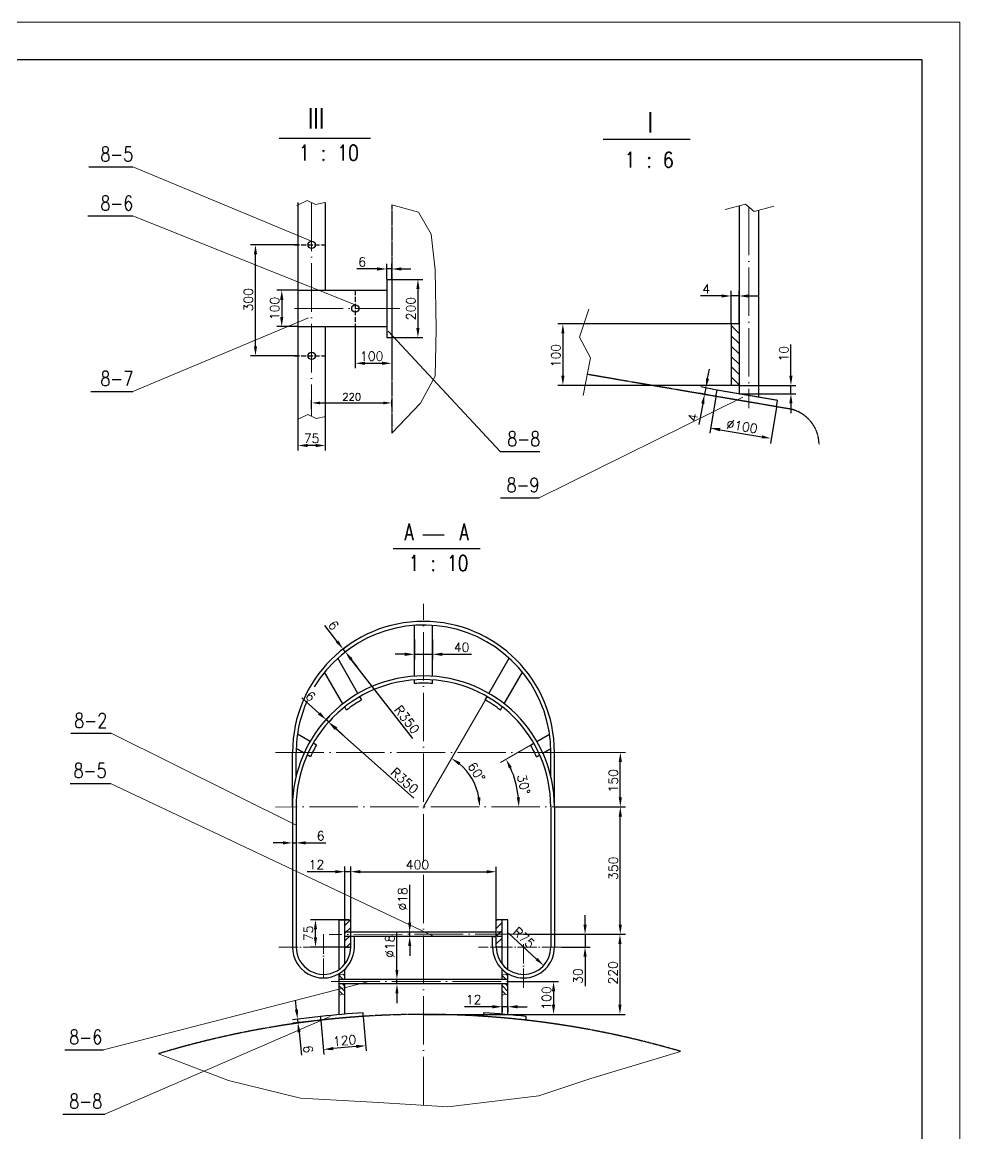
# Model space of a CAD drawing. Header units: inches. Extents: x 14786 to 39415, y 1343 to 18195.
# Drawn here: x 21155 to 25793, y 11410 to 16908 of the extents above; entities that cross this region are included whole.
import ezdxf
from ezdxf.enums import TextEntityAlignment as Align

# ---------------------------------------------------------------- set-up
doc = ezdxf.new("R2010")
doc.units = ezdxf.units.IN
doc.header["$MEASUREMENT"] = 0
for name, pattern in [('ACAD_ISO04W100', [30, 24, -3, 0, -3]), ('ACAD_ISO05W100', [33, 24, -3, 0, -3, 0, -3]), ('PHANTOM', [2.5, 1.25, -0.25, 0.25, -0.25, 0.25, -0.25])]:
    doc.linetypes.add(name, pattern=pattern)
for name, color, linetype in [('1', 1, 'ACAD_ISO05W100'), ('2', 3, 'Continuous'), ('4', 7, 'Continuous'), ('5', 6, 'PHANTOM')]:
    doc.layers.add(name, color=color, linetype=linetype)
doc.layers.add('TEXT', color=3, linetype='Continuous', lineweight=15)
doc.layers.add('图层1', color=1, linetype='ACAD_ISO04W100', lineweight=18)
doc.styles.add('HZ', font='TXT', dxfattribs={"width": 0.8, "bigfont": 'HZTXT'})
doc.styles.add('ROMANS', font='ROMANS', dxfattribs={"bigfont": 'HZTXT'})
doc.dimstyles.new('R30', dxfattribs={"dimscale": 30, "dimtxt": 1.2, "dimasz": 1.4, "dimexe": 0.5, "dimexo": 0, "dimgap": 0.4, "dimtad": 1, "dimdec": 0, "dimzin": 13, "dimdsep": 46, "dimtxsty": 'ROMANS', "dimcen": 30, "dimclrd": 1, "dimclre": 1, "dimclrt": 2, "dimadec": 0, "dimazin": 0, "dimtfac": 1, "dimtdec": 0, "dimtmove": 0, "dimatfit": 1, "dimfxl": 0, "dimtolj": 1, "dimtzin": 0, "dimarcsym": 0})
doc.dimstyles.get("Standard").update_dxf_attribs({"dimtxt": 1.8, "dimasz": 1.9, "dimexe": 1, "dimexo": 0.0625, "dimgap": 0.05, "dimtad": 1, "dimdec": 4, "dimzin": 0, "dimdsep": 46, "dimtxsty": 'ROMANS', "dimcen": 0.09, "dimclrd": 1, "dimclre": 1, "dimclrt": 2, "dimadec": 0, "dimazin": 0, "dimtfac": 1, "dimtdec": 4, "dimtofl": 0, "dimtmove": 0, "dimatfit": 3, "dimfxl": 0, "dimtolj": 1, "dimtzin": 0, "dimarcsym": 0})
pattern_1 = [(45, (12514.16, 1935.532), (-19.091883, 19.091883), [])]

# ---------------------------------------------------------------- blocks, each defined once
blk = doc.blocks.new('*D44')
at = {"layer": '4', "color": 1, "lineweight": -2}
for p, q in [((23559.5, 12162.5), (23808.8, 12162.5)), ((23783.8, 12115), (23783.8, 12048)), ((23685.5, 12000.5), (23808.8, 12000.5))]:
    blk.add_line(p, q, dxfattribs=at)
at = {"layer": '4', "color": 1}
for points in [[(23775.9, 12115), (23791.8, 12115), (23783.8, 12162.5)], [(23775.9, 12048), (23791.8, 12048), (23783.8, 12000.5)]]:
    blk.add_solid(points, dxfattribs=at)
at = {"layer": 'DEFPOINTS', "color": 0}
for p in [(23558, 12162.5), (23684, 12000.5), (23783.8, 12000.5)]:
    blk.add_point(p, dxfattribs=at)
at = {"layer": '4', "color": 2, "insert": (23748.8, 12081.5), "char_height": 45, "attachment_point": 5, "rotation": 90, "style": 'ROMANS'}
blk.add_mtext('\\A1;100', dxfattribs=at)
blk = doc.blocks.new('*D51')
at = {"layer": '4', "color": 1, "lineweight": -2}
blk.add_arc((23140.4, 13026.5), 277.9, 9.8224, 50.1934, dxfattribs=at)
at = {"layer": '4', "color": 1}
for points in [[(23313.7, 13233.5), (23322.8, 13246.4), (23279.3, 13267.1)], [(23422, 13074.6), (23406.3, 13073.2), (23418.2, 13026.6)]]:
    blk.add_solid(points, dxfattribs=at)
at = {"layer": 'DEFPOINTS', "color": 0}
for p in [(23446.3, 13556.4), (23401.5, 13121.6), (22407.9, 13026.3), (23140.4, 13026.5), (24016.1, 13026.7)]:
    blk.add_point(p, dxfattribs=at)
at = {"layer": '4', "color": 2, "insert": (23402.7, 13199.3), "char_height": 45, "attachment_point": 5, "rotation": 303.3754, "style": 'ROMANS'}
blk.add_mtext('\\A1;60°', dxfattribs=at)
blk = doc.blocks.new('*D52')
at = {"layer": '4', "color": 1, "lineweight": -2}
blk.add_arc((23140.4, 13026.5), 471.8, 5.7873, 24.2285, dxfattribs=at)
at = {"layer": '4', "color": 1}
for points in [[(23563.5, 13216.5), (23577.6, 13223.7), (23548.9, 13262.4)], [(23617.6, 13074.5), (23601.8, 13073.7), (23612.1, 13026.6)]]:
    blk.add_solid(points, dxfattribs=at)
at = {"layer": 'DEFPOINTS', "color": 0}
for p in [(23670.2, 13332.4), (23522, 13246.8), (23583.7, 13187.9), (22407.9, 13026.3), (24016.1, 13026.7)]:
    blk.add_point(p, dxfattribs=at)
at = {"layer": '4', "color": 2, "insert": (23636, 13137.9), "char_height": 45, "attachment_point": 5, "rotation": 282.6729, "style": 'ROMANS'}
blk.add_mtext('\\A1;30°', dxfattribs=at)
blk = doc.blocks.new('*D53')
at = {"layer": '4', "color": 1, "lineweight": -2}
for p, q in [((22841.7, 11989), (22856.8, 11820.7)), ((22632.9, 11970.3), (22648, 11802)), ((22807.3, 11841.4), (22693.1, 11831.1))]:
    blk.add_line(p, q, dxfattribs=at)
at = {"layer": '4', "color": 1}
for points in [[(22692.4, 11839), (22693.8, 11823.3), (22645.8, 11826.9)], [(22806.6, 11849.3), (22808, 11833.5), (22854.6, 11845.6)]]:
    blk.add_solid(points, dxfattribs=at)
at = {"layer": 'DEFPOINTS', "color": 0}
for p in [(22841.6, 11990.6), (22632.8, 11971.8), (22645.8, 11826.9)]:
    blk.add_point(p, dxfattribs=at)
at = {"layer": '4', "color": 2, "insert": (22750, 11871.4), "char_height": 45, "attachment_point": 5, "rotation": 5.1317, "style": 'ROMANS'}
blk.add_mtext('\\A1;120', dxfattribs=at)
blk = doc.blocks.new('*D54')
at = {"layer": '4', "color": 1, "lineweight": -2}
for p, q in [((22512, 12024.2), (22506.7, 12071.4)), ((22631.2, 11989.8), (22492.5, 11974.2)), ((22633.2, 11971.9), (22494.5, 11956.3)), ((22517.3, 11977), (22519.3, 11959.1)), ((22524.6, 11911.9), (22537.4, 11798.2))]:
    blk.add_line(p, q, dxfattribs=at)
at = {"layer": '4', "color": 1}
for points in [[(22519.9, 12025.1), (22504.2, 12023.3), (22517.3, 11977)], [(22532.5, 11912.8), (22516.8, 11911), (22519.3, 11959.1)]]:
    blk.add_solid(points, dxfattribs=at)
at = {"layer": 'DEFPOINTS', "color": 0}
for p in [(22632.8, 11989.9), (22519.3, 11959.1), (22634.8, 11972.1)]:
    blk.add_point(p, dxfattribs=at)
at = {"layer": '4', "color": 2, "insert": (22569.3, 11828.4), "char_height": 45, "attachment_point": 5, "rotation": 276.4124, "style": 'ROMANS'}
blk.add_mtext('\\A1;6', dxfattribs=at)
blk = doc.blocks.new('*D55')
at = {"layer": '4', "color": 1, "lineweight": -2}
for p, q in [((23009, 12220.7), (23009, 12406.8)), ((23038.3, 12173.2), (22984, 12173.2)), ((23038.3, 12151.6), (22984, 12151.6)), ((23009, 12151.6), (23009, 12173.2)), ((23009, 12104.1), (23009, 12056.6))]:
    blk.add_line(p, q, dxfattribs=at)
at = {"layer": '4', "color": 1}
for points in [[(23001.1, 12220.7), (23016.9, 12220.7), (23009, 12173.2)], [(23001.1, 12104.1), (23016.9, 12104.1), (23009, 12151.6)]]:
    blk.add_solid(points, dxfattribs=at)
at = {"layer": 'DEFPOINTS', "color": 0}
for p in [(23009, 12173.2), (23039.8, 12173.2), (23039.8, 12151.6)]:
    blk.add_point(p, dxfattribs=at)
at = {"layer": '4', "color": 2, "insert": (22974, 12337.5), "char_height": 45, "attachment_point": 5, "rotation": 90, "style": 'ROMANS'}
blk.add_mtext('\\A1;%%C18', dxfattribs=at)
blk = doc.blocks.new('*D56')
at = {"layer": '4', "color": 1, "lineweight": -2}
for p, q in [((23072.1, 12454.8), (23072.1, 12640.9)), ((23101.4, 12407.3), (23047.1, 12407.3)), ((23101.4, 12385.7), (23047.1, 12385.7)), ((23072.1, 12385.7), (23072.1, 12407.3)), ((23072.1, 12338.2), (23072.1, 12290.7))]:
    blk.add_line(p, q, dxfattribs=at)
at = {"layer": '4', "color": 1}
for points in [[(23064.2, 12454.8), (23080, 12454.8), (23072.1, 12407.3)], [(23064.2, 12338.2), (23080, 12338.2), (23072.1, 12385.7)]]:
    blk.add_solid(points, dxfattribs=at)
at = {"layer": 'DEFPOINTS', "color": 0}
for p in [(23072.1, 12407.3), (23103, 12407.3), (23103, 12385.7)]:
    blk.add_point(p, dxfattribs=at)
at = {"layer": '4', "color": 2, "insert": (23037.1, 12571.6), "char_height": 45, "attachment_point": 5, "rotation": 90, "style": 'ROMANS'}
blk.add_mtext('\\A1;%%C18', dxfattribs=at)
blk = doc.blocks.new('*D57')
at = {"layer": '4', "color": 1, "lineweight": -2}
for p, q in [((22771.6, 12468.6), (22581, 12468.7)), ((22606, 12381.2), (22606, 12421.2)), ((22771.5, 12333.6), (22581, 12333.7))]:
    blk.add_line(p, q, dxfattribs=at)
at = {"layer": '4', "color": 1}
for points in [[(22598.1, 12421.2), (22613.9, 12421.2), (22606, 12468.7)], [(22598.1, 12381.2), (22613.9, 12381.2), (22606, 12333.7)]]:
    blk.add_solid(points, dxfattribs=at)
at = {"layer": 'DEFPOINTS', "color": 0}
for p in [(22606, 12468.7), (22773.2, 12468.6), (22773.1, 12333.6)]:
    blk.add_point(p, dxfattribs=at)
at = {"layer": '4', "color": 2, "insert": (22571, 12401.3), "char_height": 45, "attachment_point": 5, "rotation": 89.9614, "style": 'ROMANS'}
blk.add_mtext('\\A1;75', dxfattribs=at)
blk = doc.blocks.new('*D59')
at = {"layer": '4', "color": 1, "lineweight": -2}
for p, q in [((23481.7, 12038.3), (23342.7, 12038.3)), ((23529.2, 12040.1), (23529.2, 12013.3)), ((23558, 12038.3), (23529.2, 12038.3)), ((23558, 12037.2), (23558, 12013.3)), ((23605.5, 12038.3), (23653, 12038.3))]:
    blk.add_line(p, q, dxfattribs=at)
at = {"layer": '4', "color": 1}
for points in [[(23481.7, 12046.2), (23481.7, 12030.4), (23529.2, 12038.3)], [(23605.5, 12046.2), (23605.5, 12030.4), (23558, 12038.3)]]:
    blk.add_solid(points, dxfattribs=at)
at = {"layer": 'DEFPOINTS', "color": 0}
for p in [(23529.2, 12041.6), (23529.2, 12038.3), (23558, 12038.8)]:
    blk.add_point(p, dxfattribs=at)
at = {"layer": '4', "color": 2, "insert": (23388.5, 12073.3), "char_height": 45, "attachment_point": 5, "style": 'ROMANS'}
blk.add_mtext('\\A1;12', dxfattribs=at)
blk = doc.blocks.new('*D60')
at = {"layer": '4', "color": 1, "lineweight": -2}
for p, q in [((22713.3, 13845.4), (22651.7, 13924.6)), ((22753.5, 13793.7), (22742.5, 13807.9)), ((22743.7, 13808.9), (22762.2, 13823.3)), ((22754.7, 13794.7), (22773.2, 13809.1)), ((22782.7, 13756.2), (22811.9, 13718.7))]:
    blk.add_line(p, q, dxfattribs=at)
at = {"layer": '4', "color": 1}
for points in [[(22719.5, 13850.3), (22707, 13840.5), (22742.5, 13807.9)], [(22788.9, 13761.1), (22776.4, 13751.3), (22753.5, 13793.7)]]:
    blk.add_solid(points, dxfattribs=at)
at = {"layer": 'DEFPOINTS', "color": 0}
for p in [(22742.5, 13807.9), (22742.5, 13807.9), (22753.5, 13793.7)]:
    blk.add_point(p, dxfattribs=at)
at = {"layer": '4', "color": 2, "insert": (22695.5, 13925.2), "char_height": 45, "attachment_point": 5, "rotation": 307.887, "style": 'ROMANS'}
blk.add_mtext('\\A1;6', dxfattribs=at)
blk = doc.blocks.new('*D61')
at = {"layer": '4', "color": 1, "lineweight": -2}
for p, q in [((22624.1, 13489.3), (22538.9, 13565.5)), ((22660.6, 13458.7), (22676.2, 13476.2)), ((22672.9, 13445.6), (22659.5, 13457.6)), ((22674, 13446.7), (22689.6, 13464.2)), ((22708.3, 13413.9), (22743.7, 13382.2))]:
    blk.add_line(p, q, dxfattribs=at)
at = {"layer": '4', "color": 1}
for points in [[(22629.4, 13495.2), (22618.8, 13483.4), (22659.5, 13457.6)], [(22713.6, 13419.8), (22703.1, 13408), (22672.9, 13445.6)]]:
    blk.add_solid(points, dxfattribs=at)
at = {"layer": 'DEFPOINTS', "color": 0}
for p in [(22659.5, 13457.6), (22659.5, 13457.6), (22672.9, 13445.6)]:
    blk.add_point(p, dxfattribs=at)
at = {"layer": '4', "color": 2, "insert": (22581.9, 13574), "char_height": 45, "attachment_point": 5, "rotation": 318.1746, "style": 'ROMANS'}
blk.add_mtext('\\A1;6', dxfattribs=at)
blk = doc.blocks.new('*D62')
at = {"layer": '4', "color": 1, "lineweight": -2}
blk.add_line((23087.1, 13365.1), (22783, 13756.5), dxfattribs=at)
at = {"layer": '4', "color": 1}
blk.add_solid([(22789.3, 13761.3), (22776.8, 13751.6), (22753.9, 13794)], dxfattribs=at)
at = {"layer": 'DEFPOINTS', "color": 0}
for p in [(22753.9, 13794), (23140.4, 13296.5)]:
    blk.add_point(p, dxfattribs=at)
at = {"layer": '4', "color": 2, "insert": (23058.5, 13459), "char_height": 45, "attachment_point": 5, "rotation": 307.848, "style": 'ROMANS'}
blk.add_mtext('\\A1;R350', dxfattribs=at)
blk = doc.blocks.new('*D25')
at = {"layer": '4', "color": 1, "lineweight": -2}
for p, q in [((23095.4, 13855.4), (23095.4, 13756.6)), ((23185.4, 13855.4), (23185.4, 13756.6)), ((23047.9, 13781.6), (23000.4, 13781.6)), ((23095.4, 13781.6), (23185.4, 13781.6)), ((23232.9, 13781.6), (23378.3, 13781.6))]:
    blk.add_line(p, q, dxfattribs=at)
at = {"layer": '4', "color": 1}
for points in [[(23047.9, 13789.5), (23047.9, 13773.6), (23095.4, 13781.6)], [(23232.9, 13789.5), (23232.9, 13773.6), (23185.4, 13781.6)]]:
    blk.add_solid(points, dxfattribs=at)
at = {"layer": 'DEFPOINTS', "color": 0}
for p in [(23095.4, 13856.9), (23185.4, 13856.9), (23185.4, 13781.6)]:
    blk.add_point(p, dxfattribs=at)
at = {"layer": '4', "color": 2, "insert": (23329.3, 13816.6), "char_height": 45, "attachment_point": 5, "style": 'ROMANS'}
blk.add_mtext('\\A1;40', dxfattribs=at)
blk = doc.blocks.new('*D26')
at = {"layer": '4', "color": 1, "lineweight": -2}
blk.add_line((23092.1, 13069.6), (22705.6, 13414.2), dxfattribs=at)
at = {"layer": '4', "color": 1}
blk.add_solid([(22710.9, 13420.1), (22700.4, 13408.3), (22670.2, 13445.8)], dxfattribs=at)
at = {"layer": 'DEFPOINTS', "color": 0}
for p in [(22670.2, 13445.8), (23140.4, 13026.5)]:
    blk.add_point(p, dxfattribs=at)
at = {"layer": '4', "color": 2, "insert": (23046.9, 13156.8), "char_height": 45, "attachment_point": 5, "rotation": 318.2726, "style": 'ROMANS'}
blk.add_mtext('\\A1;R350', dxfattribs=at)
blk = doc.blocks.new('*D27')
at = {"layer": '4', "color": 1, "lineweight": -2}
for p, q in [((22492.1, 12867.8), (22492.1, 12823.8)), ((22510.1, 12867.8), (22510.1, 12823.8)), ((22444.6, 12848.8), (22397.1, 12848.8)), ((22492.1, 12848.8), (22510.1, 12848.8)), ((22557.6, 12848.9), (22658, 12848.9))]:
    blk.add_line(p, q, dxfattribs=at)
at = {"layer": '4', "color": 1}
for points in [[(22444.6, 12856.7), (22444.6, 12840.9), (22492.1, 12848.8)], [(22557.6, 12856.8), (22557.6, 12840.9), (22510.1, 12848.8)]]:
    blk.add_solid(points, dxfattribs=at)
at = {"layer": 'DEFPOINTS', "color": 0}
for p in [(22492.1, 12869.4), (22510.1, 12869.4), (22510.1, 12848.8)]:
    blk.add_point(p, dxfattribs=at)
at = {"layer": '4', "color": 2, "insert": (22631.5, 12883.9), "char_height": 45, "attachment_point": 5, "rotation": 0.0158, "style": 'ROMANS'}
blk.add_mtext('\\A1;6', dxfattribs=at)
blk = doc.blocks.new('*D28')
at = {"layer": '4', "color": 1, "lineweight": -2}
blk.add_line((23561.3, 12401.8), (23699.8, 12274.4), dxfattribs=at)
at = {"layer": '4', "color": 1}
blk.add_solid([(23705.2, 12280.3), (23694.5, 12268.6), (23734.8, 12242.3)], dxfattribs=at)
at = {"layer": 'DEFPOINTS', "color": 0}
for p in [(23635.4, 12333.6), (23734.8, 12242.3)]:
    blk.add_point(p, dxfattribs=at)
at = {"layer": '4', "color": 2, "insert": (23636.7, 12380), "char_height": 45, "attachment_point": 5, "rotation": 317.424, "style": 'ROMANS'}
blk.add_mtext('\\A1;R75', dxfattribs=at)
blk = doc.blocks.new('*D29')
at = {"layer": '4', "color": 1, "lineweight": -2}
for p, q in [((23939.7, 12444.1), (23939.7, 12491.6)), ((23808, 12396.6), (23964.7, 12396.6)), ((23939.7, 12396.6), (23939.7, 12333.6)), ((23823, 12333.6), (23964.7, 12333.6)), ((23939.7, 12286.1), (23939.7, 12140.8))]:
    blk.add_line(p, q, dxfattribs=at)
at = {"layer": '4', "color": 1}
for points in [[(23931.8, 12444.1), (23947.6, 12444.1), (23939.7, 12396.6)], [(23931.8, 12286.1), (23947.6, 12286.1), (23939.7, 12333.6)]]:
    blk.add_solid(points, dxfattribs=at)
at = {"layer": 'DEFPOINTS', "color": 0}
for p in [(23806.4, 12396.6), (23939.7, 12396.6), (23821.4, 12333.6)]:
    blk.add_point(p, dxfattribs=at)
at = {"layer": '4', "color": 2, "insert": (23904.7, 12189.7), "char_height": 45, "attachment_point": 5, "rotation": 90, "style": 'ROMANS'}
blk.add_mtext('\\A1;30', dxfattribs=at)
blk = doc.blocks.new('*D30')
at = {"layer": '4', "color": 1, "lineweight": -2}
for p, q in [((22780.4, 12470.2), (22780.4, 12731)), ((22827.9, 12706), (23452.9, 12706)), ((23500.4, 12470.2), (23500.4, 12731))]:
    blk.add_line(p, q, dxfattribs=at)
at = {"layer": '4', "color": 1}
for points in [[(22827.9, 12713.9), (22827.9, 12698.1), (22780.4, 12706)], [(23452.9, 12713.9), (23452.9, 12698.1), (23500.4, 12706)]]:
    blk.add_solid(points, dxfattribs=at)
at = {"layer": 'DEFPOINTS', "color": 0}
for p in [(23500.4, 12706), (22780.4, 12468.6), (23500.4, 12468.6)]:
    blk.add_point(p, dxfattribs=at)
at = {"layer": '4', "color": 2, "insert": (23110.7, 12741), "char_height": 45, "attachment_point": 5, "style": 'ROMANS'}
blk.add_mtext('\\A1;400', dxfattribs=at)
blk = doc.blocks.new('*D31')
at = {"layer": '4', "color": 1, "lineweight": -2}
for p, q in [((22704.1, 12706.2), (22565.2, 12706.2)), ((22751.6, 12470.2), (22751.6, 12731.2)), ((22780.4, 12706.2), (22751.6, 12706.2)), ((22780.4, 12470.2), (22780.4, 12731.2)), ((22827.9, 12706.2), (22875.4, 12706.2))]:
    blk.add_line(p, q, dxfattribs=at)
at = {"layer": '4', "color": 1}
for points in [[(22704.1, 12714.1), (22704.1, 12698.3), (22751.6, 12706.2)], [(22827.9, 12714.1), (22827.9, 12698.3), (22780.4, 12706.2)]]:
    blk.add_solid(points, dxfattribs=at)
at = {"layer": 'DEFPOINTS', "color": 0}
for p in [(22751.6, 12706.2), (22751.6, 12468.6), (22780.4, 12468.6)]:
    blk.add_point(p, dxfattribs=at)
at = {"layer": '4', "color": 2, "insert": (22610.9, 12741.2), "char_height": 45, "attachment_point": 5, "rotation": 359.996, "style": 'ROMANS'}
blk.add_mtext('\\A1;12', dxfattribs=at)
blk = doc.blocks.new('*D32')
at = {"layer": '4', "color": 1, "lineweight": -2}
for p, q in [((23823.1, 13296.8), (24139.1, 13296.7)), ((24114, 13074.2), (24114, 13249.2)), ((23823, 13026.8), (24139, 13026.7))]:
    blk.add_line(p, q, dxfattribs=at)
at = {"layer": '4', "color": 1}
for points in [[(24106.1, 13249.2), (24122, 13249.2), (24114.1, 13296.7)], [(24106.1, 13074.2), (24121.9, 13074.2), (24114, 13026.7)]]:
    blk.add_solid(points, dxfattribs=at)
at = {"layer": 'DEFPOINTS', "color": 0}
for p in [(23821.5, 13296.8), (24114.1, 13296.7), (23821.4, 13026.8)]:
    blk.add_point(p, dxfattribs=at)
at = {"layer": '4', "color": 2, "insert": (24079, 13156), "char_height": 45, "attachment_point": 5, "rotation": 89.9807, "style": 'ROMANS'}
blk.add_mtext('\\A1;150', dxfattribs=at)
blk = doc.blocks.new('*D33')
at = {"layer": '4', "color": 1, "lineweight": -2}
for p, q in [((23637, 12396.6), (24137.3, 12396.6)), ((24112.3, 12349.1), (24112.3, 12048)), ((23141.9, 12000.5), (24137.3, 12000.5))]:
    blk.add_line(p, q, dxfattribs=at)
at = {"layer": '4', "color": 1}
for points in [[(24104.4, 12349.1), (24120.2, 12349.1), (24112.3, 12396.6)], [(24104.4, 12048), (24120.2, 12048), (24112.3, 12000.5)]]:
    blk.add_solid(points, dxfattribs=at)
at = {"layer": 'DEFPOINTS', "color": 0}
for p in [(23635.4, 12396.6), (23140.4, 12000.5), (24112.3, 12000.5)]:
    blk.add_point(p, dxfattribs=at)
at = {"layer": '4', "color": 2, "insert": (24077.3, 12206.1), "char_height": 45, "attachment_point": 5, "rotation": 90, "style": 'ROMANS'}
blk.add_mtext('\\A1;220', dxfattribs=at)
blk = doc.blocks.new('*D34')
at = {"layer": '4', "color": 1, "lineweight": -2}
for p, q in [((23790, 13026.7), (24139, 13026.7)), ((24114, 12444.1), (24114, 12979.2)), ((23637, 12396.6), (24139, 12396.6))]:
    blk.add_line(p, q, dxfattribs=at)
at = {"layer": '4', "color": 1}
for points in [[(24106, 12979.2), (24121.9, 12979.2), (24114, 13026.7)], [(24106, 12444.1), (24121.9, 12444.1), (24114, 12396.6)]]:
    blk.add_solid(points, dxfattribs=at)
at = {"layer": 'DEFPOINTS', "color": 0}
for p in [(23788.4, 13026.7), (24114, 13026.7), (23635.4, 12396.6)]:
    blk.add_point(p, dxfattribs=at)
at = {"layer": '4', "color": 2, "insert": (24079, 12723), "char_height": 45, "attachment_point": 5, "rotation": 90, "style": 'ROMANS'}
blk.add_mtext('\\A1;350', dxfattribs=at)
blk = doc.blocks.new('*D35')
at = {"layer": '4', "color": 1, "lineweight": -2}
for p, q in [((22517.8, 15807), (22284.2, 15807)), ((22309.2, 15305.8), (22309.2, 15759.5)), ((22517.8, 15258.3), (22284.2, 15258.3))]:
    blk.add_line(p, q, dxfattribs=at)
at = {"layer": '4', "color": 1}
for points in [[(22301.3, 15759.5), (22317.1, 15759.5), (22309.2, 15807)], [(22301.3, 15305.8), (22317.1, 15305.8), (22309.2, 15258.3)]]:
    blk.add_solid(points, dxfattribs=at)
at = {"layer": 'DEFPOINTS', "color": 0}
for p in [(22309.2, 15807), (22519.4, 15807), (22519.4, 15258.3)]:
    blk.add_point(p, dxfattribs=at)
at = {"layer": '4', "color": 2, "insert": (22274.2, 15535.4), "char_height": 45, "attachment_point": 5, "rotation": 90, "style": 'ROMANS'}
blk.add_mtext('\\A1;300', dxfattribs=at)
blk = doc.blocks.new('*D36')
at = {"layer": '4', "color": 1, "lineweight": -2}
for p, q in [((22803.1, 15400.7), (22803.1, 15196.3)), ((22983.1, 15346.7), (22983.1, 15196.3)), ((22850.6, 15221.3), (22935.6, 15221.3))]:
    blk.add_line(p, q, dxfattribs=at)
at = {"layer": '4', "color": 1}
for points in [[(22850.6, 15229.2), (22850.6, 15213.3), (22803.1, 15221.3)], [(22935.6, 15229.2), (22935.6, 15213.3), (22983.1, 15221.3)]]:
    blk.add_solid(points, dxfattribs=at)
at = {"layer": 'DEFPOINTS', "color": 0}
for p in [(22803.1, 15402.3), (22983.1, 15348.3), (22983.1, 15221.3)]:
    blk.add_point(p, dxfattribs=at)
at = {"layer": '4', "color": 2, "insert": (22884.2, 15256.3), "char_height": 45, "attachment_point": 5, "style": 'ROMANS'}
blk.add_mtext('\\A1;100', dxfattribs=at)
blk = doc.blocks.new('*D37')
at = {"layer": '4', "color": 1, "lineweight": -2}
for p, q in [((22984.6, 15636.3), (23137.8, 15636.3)), ((23112.8, 15588.8), (23112.8, 15395.8)), ((22984.6, 15348.3), (23137.8, 15348.3))]:
    blk.add_line(p, q, dxfattribs=at)
at = {"layer": '4', "color": 1}
for points in [[(23104.9, 15588.8), (23120.7, 15588.8), (23112.8, 15636.3)], [(23104.9, 15395.8), (23120.7, 15395.8), (23112.8, 15348.3)]]:
    blk.add_solid(points, dxfattribs=at)
at = {"layer": 'DEFPOINTS', "color": 0}
for p in [(22983.1, 15636.3), (22983.1, 15348.3), (23112.8, 15348.3)]:
    blk.add_point(p, dxfattribs=at)
at = {"layer": '4', "color": 2, "insert": (23077.8, 15491.9), "char_height": 45, "attachment_point": 5, "rotation": 90, "style": 'ROMANS'}
blk.add_mtext('\\A1;200', dxfattribs=at)
blk = doc.blocks.new('*D38')
at = {"layer": '4', "color": 1, "lineweight": -2}
for p, q in [((22911.1, 15687.7), (22810.7, 15687.7)), ((22958.6, 15637.9), (22958.6, 15712.7)), ((22983.1, 15687.7), (22958.6, 15687.7)), ((22983.1, 15637.9), (22983.1, 15712.7)), ((23030.6, 15687.7), (23078.1, 15687.7))]:
    blk.add_line(p, q, dxfattribs=at)
at = {"layer": '4', "color": 1}
for points in [[(22911.1, 15695.6), (22911.1, 15679.8), (22958.6, 15687.7)], [(23030.6, 15695.6), (23030.6, 15679.8), (22983.1, 15687.7)]]:
    blk.add_solid(points, dxfattribs=at)
at = {"layer": 'DEFPOINTS', "color": 0}
for p in [(22958.6, 15687.7), (22958.6, 15636.3), (22983.1, 15636.3)]:
    blk.add_point(p, dxfattribs=at)
at = {"layer": '4', "color": 2, "insert": (22837.1, 15722.7), "char_height": 45, "attachment_point": 5, "style": 'ROMANS'}
blk.add_mtext('\\A1;6', dxfattribs=at)
blk = doc.blocks.new('*D39')
at = {"layer": '4', "color": 1, "lineweight": -2}
for p, q in [((22654.7, 14956.1), (22654.7, 14789.4)), ((22519.4, 14942.1), (22519.4, 14789.4)), ((22607.2, 14814.4), (22566.9, 14814.4))]:
    blk.add_line(p, q, dxfattribs=at)
at = {"layer": '4', "color": 1}
for points in [[(22566.9, 14822.4), (22566.9, 14806.5), (22519.4, 14814.4)], [(22607.2, 14822.4), (22607.2, 14806.5), (22654.7, 14814.4)]]:
    blk.add_solid(points, dxfattribs=at)
at = {"layer": 'DEFPOINTS', "color": 0}
for p in [(22654.7, 14957.7), (22519.4, 14943.7), (22519.4, 14814.4)]:
    blk.add_point(p, dxfattribs=at)
at = {"layer": '4', "color": 2, "insert": (22587.1, 14849.4), "char_height": 45, "attachment_point": 5, "style": 'ROMANS'}
blk.add_mtext('\\A1;75', dxfattribs=at)
blk = doc.blocks.new('*D40')
at = {"layer": '4', "color": 1, "lineweight": -2}
for p, q in [((22517.8, 15582.3), (22414.1, 15582.3)), ((22439.1, 15534.8), (22439.1, 15449.8)), ((22517.8, 15402.3), (22414.1, 15402.3))]:
    blk.add_line(p, q, dxfattribs=at)
at = {"layer": '4', "color": 1}
for points in [[(22431.2, 15534.8), (22447, 15534.8), (22439.1, 15582.3)], [(22431.2, 15449.8), (22447, 15449.8), (22439.1, 15402.3)]]:
    blk.add_solid(points, dxfattribs=at)
at = {"layer": 'DEFPOINTS', "color": 0}
for p in [(22519.4, 15582.3), (22439.1, 15402.3), (22519.4, 15402.3)]:
    blk.add_point(p, dxfattribs=at)
at = {"layer": '4', "color": 2, "insert": (22404.1, 15492.3), "char_height": 45, "attachment_point": 5, "rotation": 90, "style": 'ROMANS'}
blk.add_mtext('\\A1;100', dxfattribs=at)
blk = doc.blocks.new('*D9')
at = {"layer": '4', "color": 1, "lineweight": -2}
for p, q in [((24958, 15159.1), (24958, 15314.2)), ((24702.9, 15111.6), (24983, 15111.6)), ((24702.9, 15069.9), (24983, 15069.9)), ((24958, 15069.9), (24958, 15111.6)), ((24958, 15022.4), (24958, 14974.9))]:
    blk.add_line(p, q, dxfattribs=at)
at = {"layer": '4', "color": 1}
for points in [[(24950.1, 15159.1), (24965.9, 15159.1), (24958, 15111.6)], [(24950.1, 15022.4), (24965.9, 15022.4), (24958, 15069.9)]]:
    blk.add_solid(points, dxfattribs=at)
at = {"layer": 'DEFPOINTS', "color": 0}
for p in [(24701.3, 15111.6), (24701.3, 15069.9), (24958, 15111.6)]:
    blk.add_point(p, dxfattribs=at)
at = {"layer": '4', "color": 2, "insert": (24923, 15268.5), "char_height": 45, "attachment_point": 5, "rotation": 90, "style": 'ROMANS'}
blk.add_mtext('\\A1;10', dxfattribs=at)
blk = doc.blocks.new('*D10')
at = {"layer": '4', "color": 1, "lineweight": -2}
for p, q in [((24662.3, 15417.5), (24662.3, 15579.1)), ((24701.3, 15417.5), (24701.3, 15579.1)), ((24614.8, 15554.1), (24510.2, 15554.1)), ((24701.3, 15554.1), (24662.3, 15554.1)), ((24748.8, 15554.1), (24796.3, 15554.1))]:
    blk.add_line(p, q, dxfattribs=at)
at = {"layer": '4', "color": 1}
for points in [[(24614.8, 15562), (24614.8, 15546.1), (24662.3, 15554.1)], [(24748.8, 15562), (24748.8, 15546.1), (24701.3, 15554.1)]]:
    blk.add_solid(points, dxfattribs=at)
at = {"layer": 'DEFPOINTS', "color": 0}
for p in [(24662.3, 15554.1), (24662.3, 15416), (24701.3, 15416)]:
    blk.add_point(p, dxfattribs=at)
at = {"layer": '4', "color": 2, "insert": (24538.8, 15589.1), "char_height": 45, "attachment_point": 5, "style": 'ROMANS'}
blk.add_mtext('\\A1;4', dxfattribs=at)
blk = doc.blocks.new('*D11')
at = {"layer": '4', "color": 1, "lineweight": -2}
for p, q in [((24587.1, 15055.8), (24556.3, 14875.8)), ((24887.1, 15004.4), (24856.3, 14824.5)), ((24607.3, 14892.5), (24813.7, 14857.2))]:
    blk.add_line(p, q, dxfattribs=at)
at = {"layer": '4', "color": 1}
for points in [[(24608.7, 14900.3), (24606, 14884.7), (24560.5, 14900.5)], [(24815, 14865), (24812.3, 14849.4), (24860.5, 14849.2)]]:
    blk.add_solid(points, dxfattribs=at)
at = {"layer": 'DEFPOINTS', "color": 0}
for p in [(24587.3, 15057.3), (24887.3, 15006), (24860.5, 14849.2)]:
    blk.add_point(p, dxfattribs=at)
at = {"layer": '4', "color": 2, "insert": (24716.4, 14909.3), "char_height": 45, "attachment_point": 5, "rotation": 350.2938, "style": 'ROMANS'}
blk.add_mtext('\\A1;%%C100', dxfattribs=at)
blk = doc.blocks.new('*D12')
at = {"layer": '4', "color": 1, "lineweight": -2}
for p, q in [((24545.7, 15145.9), (24554.6, 15192.5)), ((24585.8, 15057.6), (24506.3, 15072.8)), ((24591.7, 15088.7), (24512.2, 15103.9)), ((24536.8, 15099.2), (24530.9, 15068.1)), ((24521.9, 15021.4), (24502.3, 14918.6))]:
    blk.add_line(p, q, dxfattribs=at)
at = {"layer": '4', "color": 1}
for points in [[(24537.9, 15147.4), (24553.5, 15144.4), (24536.8, 15099.2)], [(24514.2, 15022.9), (24529.7, 15019.9), (24530.9, 15068.1)]]:
    blk.add_solid(points, dxfattribs=at)
at = {"layer": 'DEFPOINTS', "color": 0}
for p in [(24530.9, 15068.1), (24593.3, 15088.4), (24587.3, 15057.3)]:
    blk.add_point(p, dxfattribs=at)
at = {"layer": '4', "color": 2, "insert": (24473.3, 14953.3), "char_height": 45, "attachment_point": 5, "rotation": 79.1903, "style": 'ROMANS'}
blk.add_mtext('\\A1;4', dxfattribs=at)
blk = doc.blocks.new('*D13')
at = {"layer": '4', "color": 1, "lineweight": -2}
for p, q in [((23932.2, 15416), (23805, 15416)), ((23830, 15368.5), (23830, 15159.1)), ((23938.3, 15111.6), (23805, 15111.6))]:
    blk.add_line(p, q, dxfattribs=at)
at = {"layer": '4', "color": 1}
for points in [[(23822.1, 15368.5), (23837.9, 15368.5), (23830, 15416)], [(23822.1, 15159.1), (23837.9, 15159.1), (23830, 15111.6)]]:
    blk.add_solid(points, dxfattribs=at)
at = {"layer": 'DEFPOINTS', "color": 0}
for p in [(23933.8, 15416), (23830, 15111.6), (23939.9, 15111.6)]:
    blk.add_point(p, dxfattribs=at)
at = {"layer": '4', "color": 2, "insert": (23795, 15259.2), "char_height": 45, "attachment_point": 5, "rotation": 90, "style": 'ROMANS'}
blk.add_mtext('\\A1;100', dxfattribs=at)
blk = doc.blocks.new('*D108')
at = {"color": 1, "lineweight": -2}
for p, q in [((22587.1, 14994.5), (22587.1, 15039.9)), ((22629.1, 15024.9), (22941.1, 15024.9)), ((22983.1, 15007.8), (22983.1, 15039.9))]:
    blk.add_line(p, q, dxfattribs=at)
at = {"color": 1}
for points in [[(22629.1, 15031.9), (22629.1, 15017.9), (22587.1, 15024.9)], [(22941.1, 15031.9), (22941.1, 15017.9), (22983.1, 15024.9)]]:
    blk.add_solid(points, dxfattribs=at)
at = {"layer": 'DEFPOINTS', "color": 0}
for p in [(22983.1, 15024.9), (22587.1, 14994.5), (22983.1, 15007.8)]:
    blk.add_point(p, dxfattribs=at)
at = {"color": 2, "insert": (22785.1, 15054.9), "char_height": 36, "attachment_point": 5, "style": 'ROMANS'}
blk.add_mtext('\\A1;220', dxfattribs=at)

msp = doc.modelspace()

# ---------------------------------------------------------------- hatches: boundary and pattern name
at = {"layer": 'TEXT'}
h = msp.add_hatch(dxfattribs=at)
h.set_pattern_fill('ANSI31', color=256, scale=288, angle=90, style=0)
h.set_pattern_definition([(135, (13473.963, 3177.192), (-25.455844, -25.455844), [])])
h.paths.add_polyline_path([(24662.3, 15111.6), (24701.3, 15111.6), (24701.3, 15416), (24662.3, 15416)])
h = msp.add_hatch(dxfattribs=at)
h.set_pattern_fill('ANSI31', color=256, scale=216, style=0)
h.set_pattern_definition(pattern_1)
h.paths.add_polyline_path([(22780.4, 12468.6), (22751.6, 12468.6), (22751.6, 12396.4), (22780.4, 12396.4)])
h.paths.add_polyline_path([(22780.4, 12396.4), (22751.6, 12396.4), (22751.6, 12333.6), (22780.4, 12333.6)])
h = msp.add_hatch(dxfattribs=at)
h.set_pattern_fill('ANSI31', color=256, scale=216, style=0)
h.set_pattern_definition(pattern_1)
h.paths.add_polyline_path([(23500.4, 12396.6), (23529.2, 12396.6), (23529.2, 12468.6), (23500.4, 12468.6)])
h.paths.add_polyline_path([(23529.2, 12396.6), (23500.4, 12396.6), (23500.4, 12333.6), (23529.2, 12333.6)])
h = msp.add_hatch(dxfattribs=at)
h.set_pattern_fill('ANSI31', color=256, scale=144, angle=90, style=0)
h.set_pattern_definition([(135, (12514.16, 1935.532), (-12.727922, -12.727922), [])])
h.paths.add_polyline_path([(22751.6, 12173.1), (22751.6, 12196.6), (22738.6, 12199.8), (22722.8, 12192.8), (22722.8, 12173.1)])
h.paths.add_polyline_path([(22722.8, 12097.6), (22729.6, 12096.6), (22738.6, 12100.6), (22751.6, 12097.4), (22751.6, 12151.5), (22722.8, 12151.5)])
h = msp.add_hatch(dxfattribs=at)
h.set_pattern_fill('ANSI31', color=256, scale=144, angle=90, style=0)
h.set_pattern_definition([(135, (13320.56, 1935.748), (-12.727922, -12.727922), [])])
h.paths.add_polyline_path([(23558, 12196.8), (23545, 12200), (23536, 12196), (23529.2, 12197), (23529.2, 12173.3), (23558, 12173.3)])
h.paths.add_polyline_path([(23558, 12151.7), (23529.2, 12151.7), (23529.2, 12097.9), (23536, 12096.9), (23545, 12100.8), (23558, 12097.7)])

# ---------------------------------------------------------------- linework, layer by layer
for p, q in [((25608.1, 16722.9), (15249.7, 16722.9)), ((25608.1, 1528), (25608.1, 16722.9)), ((22983.1, 15636.3), (22983.1, 15348.3))]:
    msp.add_line(p, q)
at = {"layer": '1'}
for p, q in [((22502.2, 15807), (22654.7, 15807)), ((22803.1, 15582.3), (22803.1, 15402.3)), ((22502.2, 15258.3), (22654.7, 15258.3)), ((22778.3, 12407.2), (22751.6, 12407.2)), ((22778.3, 12385.6), (22751.6, 12385.6)), ((23529.2, 12407.4), (23502.9, 12407.4)), ((23529.2, 12385.8), (23502.9, 12385.8))]:
    msp.add_line(p, q, dxfattribs=at)
at = {"layer": '2'}
msp.add_line((22798.4, 12385.4), (22780.4, 12385.4), dxfattribs=at)
at = {"layer": '4', "linetype": 'Continuous'}
for p, q in [((22426.6, 16334.3), (22878.8, 16334.3)), ((24029, 16330), (24460, 16330)), ((22519.4, 16016.2), (22519.4, 14943.7)), ((22654.7, 16016.2), (22654.7, 15582.3)), ((24701.3, 16000.1), (24701.3, 15069.9)), ((24797.3, 15978.2), (24797.3, 15054.3)), ((22958.6, 15636.3), (22983.1, 15636.3)), ((22958.6, 15636.3), (22958.6, 15348.3)), ((22983.1, 15636.3), (22983.1, 15348.3)), ((22519.4, 15582.3), (22958.6, 15582.3)), ((22519.4, 15402.3), (22958.6, 15402.3)), ((22654.7, 15402.3), (22654.7, 14957.4)), ((24701.3, 15416), (23933.8, 15416)), ((24662.3, 15416), (24662.3, 15111.6)), ((22958.6, 15348.3), (22983.1, 15348.3)), ((24701.3, 15111.6), (23939.9, 15111.6)), ((24587.3, 15057.3), (24593.3, 15088.4)), ((24891.6, 15037.4), (24591.6, 15088.7)), ((24887.3, 15038.1), (24593.3, 15088.4)), ((24887.3, 15006), (24587.3, 15057.3)), ((24887.3, 15006), (24891.6, 15037.4)), ((23137.6, 14372.7), (23241.8, 14372.7)), ((22990.1, 14304.4), (23421.2, 14304.4)), ((23095.4, 13672.9), (23095.4, 13924.9)), ((23185.4, 13672.9), (23185.4, 13924.9)), ((22816.3, 13587.7), (22715.8, 13761.9)), ((23464.4, 13587.7), (23565, 13761.9)), ((22741.6, 13537.1), (22651.3, 13693.6)), ((23539.1, 13537.1), (23629.5, 13693.6)), ((23095.4, 13636.8), (23095.4, 13654.9)), ((23185.4, 13636.8), (23185.4, 13654.9)), ((22834.5, 13556.2), (22825.4, 13572)), ((23446.2, 13556.2), (23455.3, 13572)), ((22759.8, 13505.6), (22750.7, 13521.3)), ((23520.9, 13505.6), (23530, 13521.3)), ((22579.4, 13350.4), (22516.8, 13386.5)), ((23701.4, 13350.4), (23763.9, 13386.5)), ((22549.8, 13292.6), (22510.6, 13315.3)), ((22610.7, 13332.3), (22595, 13341.3)), ((23670, 13332.3), (23685.7, 13341.3)), ((23730.9, 13292.6), (23770.1, 13315.3)), ((22492.4, 13026.5), (22492.4, 13296.5)), ((22510.3, 13178.2), (22510.3, 13296.5)), ((22510.4, 13178.2), (22510.4, 13296.5)), ((22581.2, 13274.5), (22565.5, 13283.6)), ((23699.6, 13274.5), (23715.3, 13283.6)), ((23770.4, 13178.2), (23770.4, 13296.5)), ((23788.4, 13026.5), (23788.4, 13296.5)), ((22492.3, 13026.7), (22492.3, 12333.6)), ((22510.3, 13026.7), (22510.3, 12333.7)), ((23770.4, 13026.7), (23770.4, 12333.7)), ((23788.4, 13026.7), (23788.4, 12333.6)), ((22722.8, 12223.1), (22722.8, 12468.6)), ((22722.8, 12468.6), (22780.4, 12468.6)), ((22751.6, 12250.4), (22751.6, 12468.6)), ((22780.4, 12333.6), (22780.4, 12468.6)), ((23500.4, 12333.6), (23500.4, 12468.6)), ((23558, 12468.6), (23500.4, 12468.6)), ((23529.2, 12250.4), (23529.2, 12468.6)), ((23558, 12223.1), (23558, 12468.6)), ((23500.4, 12407.4), (22780.4, 12407.2)), ((23500.4, 12385.8), (22780.4, 12385.6)), ((22798.4, 12333.6), (22798.4, 12385.4)), ((23482.4, 12385.4), (23500.4, 12385.4)), ((23482.4, 12333.6), (23482.4, 12385.4)), ((22751.6, 12333.6), (22780.4, 12333.6)), ((23529.2, 12333.6), (23500.4, 12333.6)), ((22751.6, 12173.1), (22751.6, 12223.6)), ((23529.2, 12173.3), (23529.2, 12223.6)), ((22722.8, 11999.2), (22722.8, 12201.7)), ((23558, 12173.3), (22722.8, 12173.1)), ((23558, 12151.7), (22722.8, 12151.5)), ((22751.6, 12001.8), (22751.6, 12151.5)), ((23529.2, 12001.8), (23529.2, 12151.7)), ((23558, 11999.2), (23558, 12201.7)), ((22632.8, 11971.8), (22632.8, 11989.9)), ((22841.6, 11990.6), (22841.6, 12008.6)), ((23439.2, 11990.6), (23439.2, 12008.6)), ((23648, 11971.8), (23648, 11989.9))]:
    msp.add_line(p, q, dxfattribs=at)
at = {"layer": '4'}
for p, q in [((21484.4, 16192.1), (21703, 16192.1)), ((21479, 15949.9), (21703, 15949.9)), ((21494.8, 15081.7), (21703, 15081.7)), ((23519.4, 14784.1), (23716.2, 14784.1)), ((23520.8, 14555.6), (23712.5, 14555.6)), ((21395.6, 13390.9), (21595, 13390.9)), ((21391.9, 13143), (21591.7, 13143)), ((21365.3, 11824.9), (21556.6, 11824.9)), ((21355.4, 11507.3), (21563.7, 11507.3))]:
    msp.add_line(p, q, dxfattribs=at)
at = {"layer": '4', "linetype": 'Continuous'}
for centre in [(22587.1, 15807), (22803.1, 15492.3), (22587.1, 15258.3)]:
    msp.add_circle(centre, 18, dxfattribs=at)
for centre, radius, start, end in [((23140.4, 13296.5), 648, 0, 180), ((23140.4, 13296.5), 630, 0, 149.0345), ((23140.1, 13026.5), 648, 0.0158, 180.0158), ((23140.1, 13026.5), 630, 0.0158, 180.0158), ((23140.4, 13026.5), 612, 85.7833, 94.2167), ((23140.4, 13296.5), 630, 156.0792, 180), ((23140.6, 13026.5), 612, 120.0217, 128.4784), ((23140.1, 13026.5), 612, 51.5216, 59.9783), ((23140.6, 13026.5), 612, 150.0125, 156.0906), ((23140.1, 13026.5), 612, 23.9094, 29.9875), ((22645.3, 12333.6), 153, 179.9842, 359.9842), ((22645.3, 12333.6), 135, 179.9842, 359.9842), ((23635.4, 12333.6), 153, 180.0158, 0.0158), ((23635.4, 12333.6), 135, 180.0158, 0.0158), ((23140.4, 7491.5), 4527, 93.7845, 96.438), ((23140.4, 7473.4), 4527, 93.7845, 96.438), ((23140.4, 7491.5), 4527, 83.562, 86.2155), ((23140.4, 7473.4), 4527, 83.562, 86.2155)]:
    msp.add_arc(centre, radius, start, end, dxfattribs=at)
at = {"layer": '5'}
for p, q in [((22983.1, 16005), (22983.1, 14876.2)), ((24961, 14993.4), (23950.4, 15166.2))]:
    msp.add_line(p, q, dxfattribs=at)
for centre, radius, start, end in [((24917.3, 14818.8), 180, 0, 80.3672), ((23140.4, 7491.5), 4509, 94.2353, 106.9095), ((23140.4, 7491.5), 4509, 84.1154, 95.8863), ((23140.4, 7491.5), 4509, 73.6314, 85.7647)]:
    msp.add_arc(centre, radius, start, end, dxfattribs=at)
at = {"layer": 'TEXT'}
for p, q in [((25793.4, 16908.2), (14786.4, 16908.2)), ((25793.4, 1342.7), (25793.4, 16908.2)), ((21703, 16192.1), (22587.1, 15825)), ((21703, 15949.9), (22803.1, 15510.3)), ((21703, 15081.7), (22571.6, 15445.2)), ((23519.4, 14784.1), (22964.8, 15379.3)), ((23712.5, 14555.6), (24720.7, 15053.6)), ((23140.4, 13026.5), (23446.3, 13556.4)), ((21595, 13390.9), (22510.3, 12936.9)), ((23522, 13246.8), (23670.2, 13332.4)), ((21591.7, 13143), (23187.1, 12388.8)), ((21556.6, 11824.9), (22876.2, 12165.3)), ((21563.7, 11507.3), (22678.4, 11989.6))]:
    msp.add_line(p, q, dxfattribs=at)
for points in [[(22513.4, 16001.5), (22565, 16027.2), (22606.3, 16006.6), (22652.7, 16016.9)], [(22983.1, 16005), (23115.9, 15968.4), (23177.8, 15860.2), (23198.4, 15683.4), (23203.6, 15389.7), (23198.4, 15157.8), (23126.2, 15023.8), (22983.1, 14876.2)], [(24632.1, 15982), (24733.9, 16008.6), (24776.1, 15972.4), (24873.5, 15999)], [(23957.9, 15488.5), (23912.2, 15351.1), (23966.4, 15248.7), (23930.2, 15061.9)], [(22517.4, 14942.6), (22568.9, 14968.4), (22610.2, 14947.8), (22656.6, 14958.1)], [(22722.8, 12196.8), (22729.6, 12195.8), (22738.6, 12199.8), (22751.6, 12196.6)], [(23529.2, 12197), (23536, 12196), (23545, 12200), (23558, 12196.8)], [(22722.8, 12097.6), (22729.6, 12096.6), (22738.6, 12100.6), (22751.6, 12097.4)], [(23529.2, 12097.9), (23536, 12096.9), (23545, 12100.8), (23558, 12097.7)], [(21828.9, 11805.5), (22175.3, 11673.7), (22532.1, 11586.4), (22917.8, 11565), (23260.7, 11543.6), (23710.8, 11597.1), (23968, 11682.7), (24411.1, 11817.7)]]:
    msp.add_lwpolyline(points, dxfattribs=at)
at = {"layer": '图层1', "ltscale": 10}
for p, q in [((22587.1, 16016.2), (22587.1, 14957.4)), ((24749.3, 15995.4), (24749.3, 14999.2)), ((22502.2, 15492.3), (23022.7, 15492.3)), ((23140.4, 11551.1), (23140.4, 14030.5)), ((22407.9, 13296.5), (24001.4, 13296.5)), ((24016.1, 13026.7), (22407.9, 13026.3)), ((23636, 12396.6), (22674.1, 12396.4)), ((22684.4, 12162.5), (23612.1, 12162.5))]:
    msp.add_line(p, q, dxfattribs=at)
at = {"layer": '图层1', "ltscale": 4}
for p, q in [((22645.3, 12396.6), (22645.3, 12162)), ((22424.6, 12333.7), (22751.6, 12333.6)), ((23821.4, 12333.6), (23412.4, 12333.6)), ((23635.4, 12347.6), (23635.4, 12130.4))]:
    msp.add_line(p, q, dxfattribs=at)

# ---------------------------------------------------------------- texts
at = {"layer": '2', "style": 'HZ', "width": 0.8}
for s, p in [('8-5', (21541.7, 16219.7)), ('8-6', (21541.7, 15977.6)), ('8-7', (21541.7, 15109.4)), ('8-8', (23554.9, 14811.8)), ('8-9', (23551.2, 14583.3)), ('8-2', (21412.9, 13418.6)), ('8-5', (21409.6, 13170.6)), ('8-6', (21388.1, 11852.6)), ('8-8', (21388.1, 11534.9))]:
    msp.add_text(s, height=72, dxfattribs=at).set_placement(p)
at = {"layer": '4', "style": 'HZ', "width": 0.8}
for s, height, p in [('III', 100, (22567.4, 16382.9)), ('I', 100, (24248.6, 16363.1)), ('1 : 10', 77.22, (22524.9, 16224)), ('1 : 6', 77.22, (24135.4, 16189)), ('1 : 10', 77.22, (23067.3, 14194.1))]:
    msp.add_text(s, height=height, dxfattribs=at).set_placement(p)
at = {"layer": '4', "linetype": 'Continuous', "style": 'ROMANS', "width": 0.7}
for p in [(23070, 14345.4), (23340.9, 14345.4)]:
    msp.add_text('A', height=82.7, dxfattribs=at).set_placement(p, align=Align.CENTER)

# ---------------------------------------------------------------- dimensions: what is measured, and where the dimension line sits
dim = msp.add_linear_dim(base=(22983.1, 15024.9), p1=(22587.1, 14994.5), p2=(22983.1, 15007.8), text='220', dimstyle='R30')
dim.commit()
dim.dimension.update_dxf_attribs({"geometry": '*D108', "text_midpoint": (22785.1, 15054.9)})
at = {"layer": '4'}
for base, p1, p2, angle, text, override, picture, middle, dimtype in [((22309.2, 15807), (22519.4, 15258.3), (22519.4, 15807), 90, '300', {"dimscale": 25, "dimgap": 0.5, "dimdec": 0, "dimtdec": 0}, '*D35', (22309.2, 15535.4), 160), ((23112.8, 15348.3), (22983.1, 15636.3), (22983.1, 15348.3), 90, '200', {"dimscale": 25, "dimgap": 0.5, "dimdec": 0, "dimtdec": 0}, '*D37', (23112.8, 15491.9), 160), ((22439.1, 15402.3), (22519.4, 15582.3), (22519.4, 15402.3), 90, '100', {"dimscale": 25, "dimgap": 0.5, "dimdec": 0, "dimtdec": 0}, '*D40', (22439.1, 15492.3), 160), ((23830, 15111.6), (23933.8, 15416), (23939.9, 15111.6), 90, '100', {"dimscale": 25, "dimgap": 0.5, "dimdec": 0, "dimtdec": 0}, '*D13', (23830, 15259.2), 160), ((24958, 15111.6), (24701.3, 15069.9), (24701.3, 15111.6), 90, '10', {"dimscale": 25, "dimgap": 0.5, "dimdec": 0, "dimtdec": 0, "dimtofl": 1}, '*D9', (24958, 15268.5), 160), ((23185.4, 13781.6), (23095.4, 13856.9), (23185.4, 13856.9), 360, '40', {"dimscale": 25, "dimgap": 0.5, "dimdec": 0, "dimtdec": 0, "dimtofl": 1}, '*D25', (23329.3, 13781.6), 161), ((22659.5, 13457.6), (22672.9, 13445.6), (22659.5, 13457.6), 138.1746, '6', {"dimscale": 25, "dimgap": 0.5, "dimdec": 0, "dimtdec": 0, "dimtofl": 1}, '*D61', (22558.6, 13547.9), 161), ((24114.1, 13296.7), (23821.4, 13026.8), (23821.5, 13296.8), 89.9807, '150', {"dimscale": 25, "dimgap": 0.5, "dimdec": 0, "dimtdec": 0}, '*D32', (24114, 13156), 161), ((24114, 13026.7), (23635.4, 12396.6), (23788.4, 13026.7), 90, '350', {"dimscale": 25, "dimgap": 0.5, "dimdec": 0, "dimtdec": 0, "dimtofl": 0}, '*D34', (24114, 12723), 160), ((22510.1, 12848.8), (22492.1, 12869.4), (22510.1, 12869.4), 0.0158, '6', {"dimscale": 25, "dimgap": 0.5, "dimdec": 0, "dimtdec": 0, "dimtofl": 1}, '*D27', (22631.5, 12848.9), 161), ((22751.6, 12706.2), (22780.4, 12468.6), (22751.6, 12468.6), 179.996, '12', {"dimscale": 25, "dimgap": 0.5, "dimdec": 0, "dimtdec": 0, "dimtofl": 1}, '*D31', (22610.9, 12706.2), 161), ((23072.1, 12407.3), (23103, 12385.7), (23103, 12407.3), 90, '%%C18', {"dimscale": 25, "dimgap": 0.5, "dimdec": 0, "dimtdec": 0, "dimtofl": 1}, '*D56', (23072.1, 12571.6), 160), ((23939.7, 12396.6), (23821.4, 12333.6), (23806.4, 12396.6), 90, '30', {"dimscale": 25, "dimgap": 0.5, "dimdec": 0, "dimtdec": 0, "dimtofl": 1}, '*D29', (23939.7, 12189.7), 160), ((22606, 12468.7), (22773.1, 12333.6), (22773.2, 12468.6), 89.9614, '75', {"dimscale": 25, "dimgap": 0.5, "dimdec": 0, "dimtdec": 0}, '*D57', (22606, 12401.2), 160), ((23009, 12173.2), (23039.8, 12151.6), (23039.8, 12173.2), 90, '%%C18', {"dimscale": 25, "dimgap": 0.5, "dimdec": 0, "dimtdec": 0, "dimtofl": 1}, '*D55', (23009, 12337.5), 160), ((24112.3, 12000.5), (23635.4, 12396.6), (23140.4, 12000.5), 90, '220', {"dimscale": 25, "dimgap": 0.5, "dimdec": 0, "dimtdec": 0}, '*D33', (24112.3, 12206.1), 160), ((23783.8, 12000.5), (23558, 12162.5), (23684, 12000.5), 90, '100', {"dimscale": 25, "dimgap": 0.5, "dimdec": 0, "dimtdec": 0}, '*D44', (23783.8, 12081.5), 160), ((22519.3, 11959.1), (22632.8, 11989.9), (22634.8, 11972.1), 276.4124, '6', {"dimscale": 25, "dimgap": 0.5, "dimdec": 0, "dimtdec": 0, "dimtofl": 1}, '*D54', (22534.5, 11824.5), 161), ((22645.8, 11826.9), (22841.6, 11990.6), (22632.8, 11971.8), 185.1317, '120', {"dimscale": 25, "dimgap": 0.5, "dimdec": 0, "dimtdec": 0}, '*D53', (22753.1, 11836.5), 161)]:
    dim = msp.add_linear_dim(base=base, p1=p1, p2=p2, angle=angle, text=text, dimstyle='Standard', override=override, dxfattribs=at)
    dim.commit()
    dim.dimension.update_dxf_attribs({"geometry": picture, "text_midpoint": middle, "dimtype": dimtype})
for base, p1, p2, text, override, picture, middle in [((22958.6, 15687.7), (22983.1, 15636.3), (22958.6, 15636.3), '6', {"dimscale": 25, "dimgap": 0.5, "dimdec": 0, "dimtdec": 0, "dimtofl": 1}, '*D38', (22837.1, 15687.7)), ((24662.3, 15554.1), (24701.3, 15416), (24662.3, 15416), '4', {"dimscale": 25, "dimgap": 0.5, "dimdec": 0, "dimtdec": 0, "dimtofl": 1}, '*D10', (24538.8, 15554.1)), ((22983.1, 15221.3), (22803.1, 15402.3), (22983.1, 15348.3), '100', {"dimscale": 25, "dimgap": 0.5, "dimdec": 0, "dimtdec": 0}, '*D36', (22884.2, 15221.3)), ((22519.4, 14814.4), (22654.7, 14957.7), (22519.4, 14943.7), '75', {"dimscale": 25, "dimgap": 0.5, "dimdec": 0, "dimtdec": 0}, '*D39', (22587.1, 14814.4)), ((23500.4, 12706), (22780.4, 12468.6), (23500.4, 12468.6), '400', {"dimscale": 25, "dimgap": 0.5, "dimdec": 0, "dimtdec": 0}, '*D30', (23110.7, 12706)), ((23529.2, 12038.3), (23558, 12038.8), (23529.2, 12041.6), '12', {"dimscale": 25, "dimgap": 0.5, "dimdec": 0, "dimtdec": 0, "dimtofl": 1}, '*D59', (23388.5, 12038.3))]:
    dim = msp.add_linear_dim(base=base, p1=p1, p2=p2, text=text, dimstyle='Standard', override=override, dxfattribs=at)
    dim.commit()
    dim.dimension.update_dxf_attribs({"geometry": picture, "text_midpoint": middle, "dimtype": 160})
for p1, p2, distance, text, override, picture, middle in [((24593.3, 15088.4), (24587.3, 15057.3), -57.5, '4', {"dimscale": 25, "dimgap": 0.5, "dimdec": 0, "dimtdec": 0, "dimtofl": 1}, '*D12', (24473.3, 14953.3)), ((24587.3, 15057.3), (24887.3, 15006), -159.1, '%%C100', {"dimscale": 25, "dimgap": 0.5, "dimdec": 0, "dimtdec": 0}, '*D11', (24716.4, 14909.3)), ((22753.5, 13793.7), (22742.5, 13807.9), 0, '6', {"dimscale": 25, "dimgap": 0.5, "dimdec": 0, "dimtdec": 0, "dimtofl": 1}, '*D60', (22695.5, 13925.2))]:
    dim = msp.add_aligned_dim(p1=p1, p2=p2, distance=distance, text=text, dimstyle='Standard', override=override, dxfattribs=at)
    dim.commit()
    dim.dimension.update_dxf_attribs({"geometry": picture, "text_midpoint": middle})
for center, mpoint, text, picture, middle in [((23140.4, 13296.5), (22753.9, 13794), 'R350', '*D62', (23030.8, 13437.5)), ((23140.4, 13026.5), (22670.2, 13445.8), 'R350', '*D26', (23023.6, 13130.7)), ((23635.4, 12333.6), (23734.8, 12242.3), 'R75', '*D28', (23613.1, 12354.2))]:
    dim = msp.add_radius_dim(center=center, mpoint=mpoint, text=text, dimstyle='Standard', override={"dimscale": 25, "dimgap": 0.5, "dimdec": 0, "dimtdec": 0}, dxfattribs=at)
    dim.commit()
    dim.dimension.update_dxf_attribs({"geometry": picture, "text_midpoint": middle, "dimtype": 164})
for base, line2, picture, middle in [((23401.5, 13121.6), ((23140.4, 13026.5), (23446.3, 13556.4)), '*D51', (23372.4, 13179.4)), ((23583.7, 13187.9), ((23522, 13246.8), (23670.2, 13332.4)), '*D52', (23600.6, 13130))]:
    dim = msp.add_angular_dim_2l(base=base, line1=((24016.1, 13026.7), (22407.9, 13026.3)), line2=line2, dimstyle='Standard', override={"dimscale": 25, "dimgap": 0.5, "dimdec": 0, "dimtdec": 0}, dxfattribs=at)
    dim.commit()
    dim.dimension.update_dxf_attribs({"geometry": picture, "text_midpoint": middle, "dimtype": 162})

doc.saveas('drawing.dxf')
